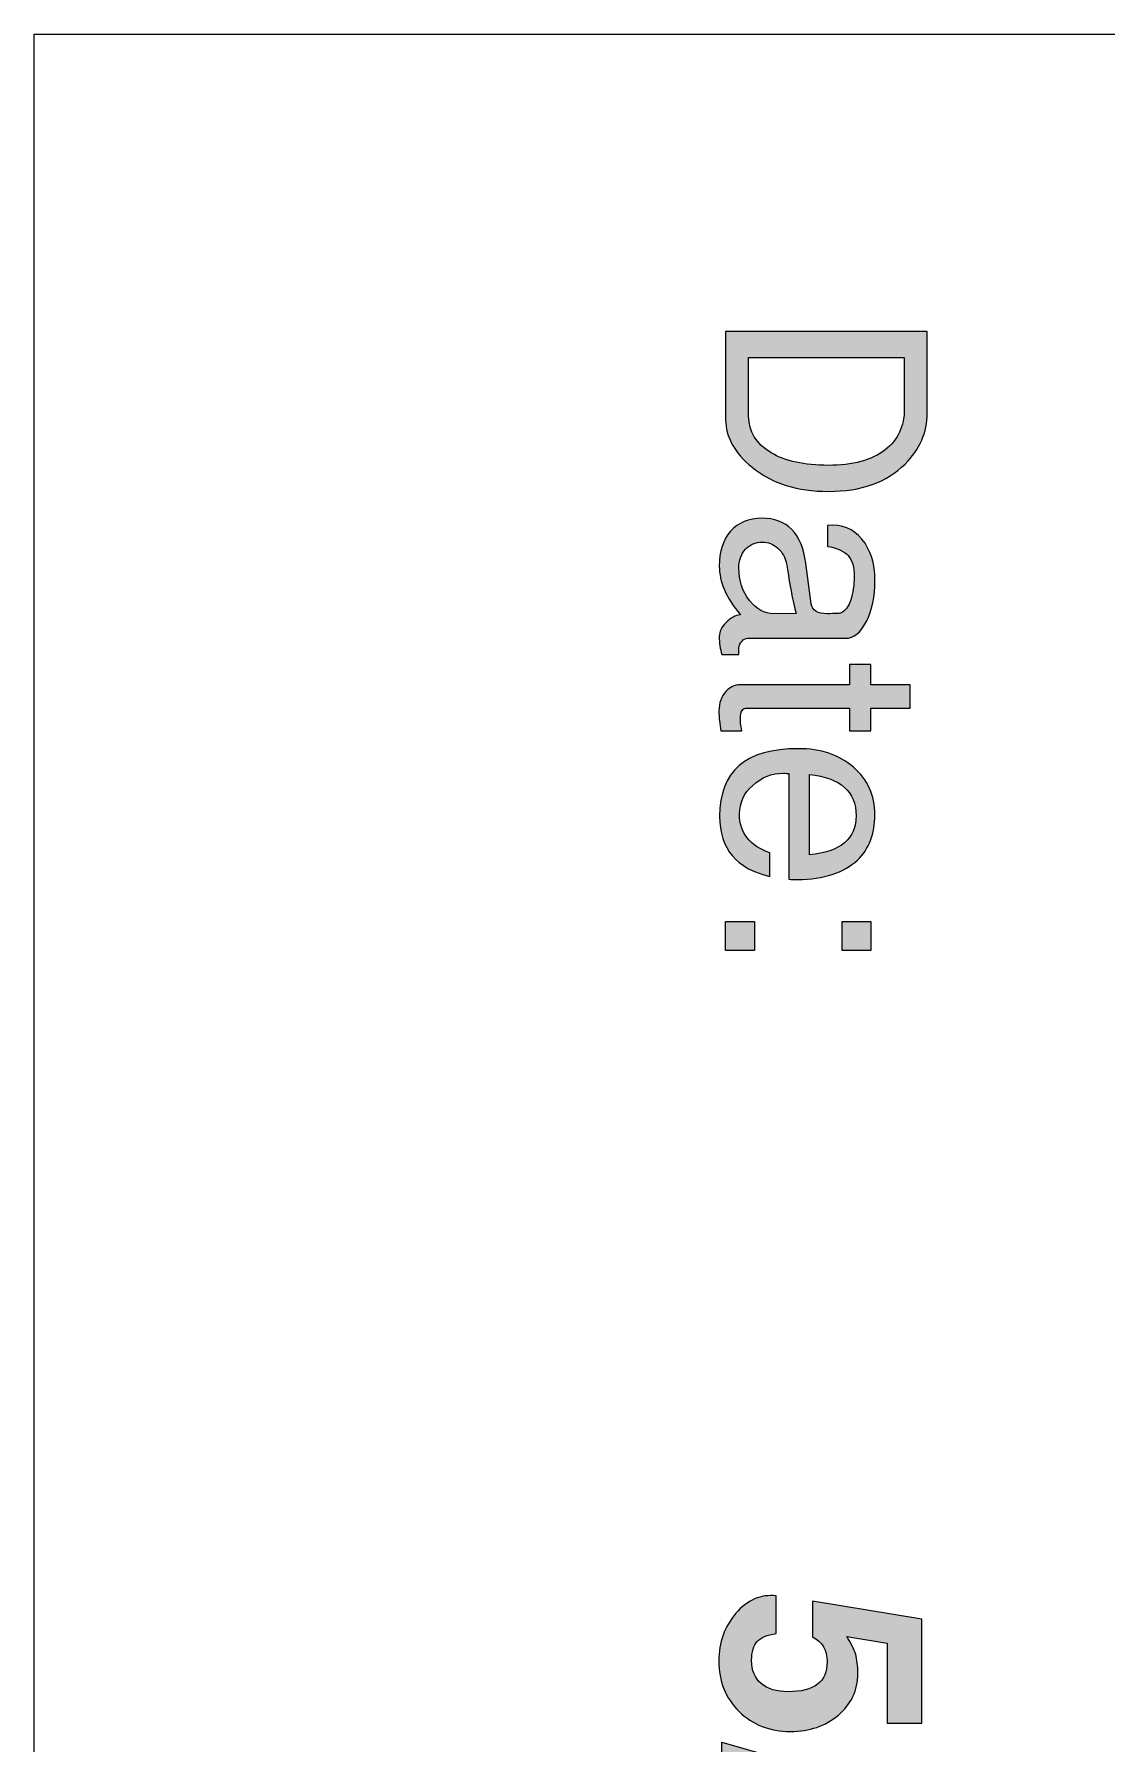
# Model space of a CAD drawing. Header units: inches. Extents: x 0.68 to 8.36, y -4.82 to -0.59.
# Drawn here: x 4.711 to 5.358, y -3.789 to -2.759 of the extents above; entities that cross this region are included whole.
import ezdxf

# ---------------------------------------------------------------- set-up
doc = ezdxf.new("R2010")
doc.units = ezdxf.units.IN
doc.header["$MEASUREMENT"] = 0
doc.layers.add('Layer 1', color=7, linetype='Continuous')

# ---------------------------------------------------------------- blocks, each defined once
blk = doc.blocks.new('block 14')
at = {"layer": 'Layer 1', "color": 7, "lineweight": 5, "true_color": 0xffffff}
blk.add_lwpolyline([(4.7114, -2.759), (7.9083, -2.759)], dxfattribs=at)
blk = doc.blocks.new('block 13')
at = {"layer": 'Layer 1', "color": 7, "lineweight": 5, "true_color": 0xffffff}
blk.add_lwpolyline([(4.7114, -4.8189), (4.7114, -2.7589)], dxfattribs=at)
at = {"layer": 'Layer 1'}
blk.add_blockref('block 14', (0, 0), dxfattribs=at)
blk = doc.blocks.new('block 12')
at = {"layer": 'Layer 1'}
blk.add_blockref('block 13', (0, 0), dxfattribs=at)
blk = doc.blocks.new('block 19')
at = {"layer": 'Layer 1', "true_color": 0xed1f24}
h = blk.add_hatch(color=240, dxfattribs=at)
h.dxf.hatch_style = 2
edge = h.paths.add_edge_path()
edge.add_spline(control_points=[(5.19, -3.0344), (5.1715, -3.0344), (5.1562, -3.0296), (5.1441, -3.0199), (5.1335, -3.0112), (5.1281, -3.0016), (5.1281, -2.9911), (5.1281, -2.9911), (5.1281, -2.9381), (5.1281, -2.9381), (5.1281, -2.9381), (5.2496, -2.9381), (5.2496, -2.9381), (5.2496, -2.9381), (5.2496, -2.9874), (5.2496, -2.9874), (5.2496, -2.9988), (5.2452, -3.009), (5.2363, -3.0179), (5.2253, -3.0289), (5.2098, -3.0344), (5.19, -3.0344)], knot_values=[0, 0, 0, 0, 1, 1, 1, 2, 2, 2, 3, 3, 3, 4, 4, 4, 5, 5, 5, 6, 6, 6, 7, 7, 7, 7], degree=3, periodic=1)
edge = h.paths.add_edge_path()
edge.add_spline(control_points=[(5.19, -3.0187), (5.2047, -3.0187), (5.2162, -3.0156), (5.2243, -3.0094), (5.232, -3.0034), (5.2358, -2.9952), (5.2358, -2.9849), (5.2358, -2.9849), (5.2358, -2.9537), (5.2358, -2.9537), (5.2358, -2.9537), (5.142, -2.9537), (5.142, -2.9537), (5.142, -2.9537), (5.142, -2.9891), (5.142, -2.9891), (5.142, -2.9984), (5.1465, -3.0057), (5.1555, -3.0111), (5.1641, -3.0162), (5.1756, -3.0187), (5.19, -3.0187)], knot_values=[0, 0, 0, 0, 1, 1, 1, 2, 2, 2, 3, 3, 3, 4, 4, 4, 5, 5, 5, 6, 6, 6, 7, 7, 7, 7], degree=3, periodic=1)
h = blk.add_hatch(color=240, dxfattribs=at)
h.dxf.hatch_style = 2
edge = h.paths.add_edge_path()
edge.add_spline(control_points=[(5.1258, -3.1327), (5.1248, -3.1293), (5.1243, -3.1257), (5.1243, -3.1219), (5.1243, -3.1189), (5.1257, -3.116), (5.1284, -3.1133), (5.1311, -3.1106), (5.134, -3.1091), (5.137, -3.1087), (5.1285, -3.0986), (5.1243, -3.0888), (5.1243, -3.0794), (5.1243, -3.0706), (5.1266, -3.0636), (5.1311, -3.0584), (5.1357, -3.0532), (5.142, -3.0506), (5.15, -3.0506), (5.1652, -3.0506), (5.174, -3.0596), (5.1764, -3.0777), (5.1764, -3.0777), (5.1797, -3.1022), (5.1797, -3.1022), (5.1803, -3.1061), (5.1835, -3.1081), (5.1893, -3.1081), (5.1942, -3.1081), (5.197, -3.1079), (5.1978, -3.1076), (5.2001, -3.1066), (5.202, -3.104), (5.2035, -3.0998), (5.2049, -3.0957), (5.2056, -3.0909), (5.2056, -3.0856), (5.2056, -3.0801), (5.2044, -3.0759), (5.2019, -3.0731), (5.1994, -3.0703), (5.1952, -3.0684), (5.1895, -3.0675), (5.1895, -3.0675), (5.1895, -3.0549), (5.1895, -3.0549), (5.1981, -3.0541), (5.2051, -3.0569), (5.2103, -3.0632), (5.2155, -3.0696), (5.2181, -3.0778), (5.2181, -3.0879), (5.2181, -3.0977), (5.2164, -3.106), (5.213, -3.1127), (5.2095, -3.1195), (5.2053, -3.1229), (5.2005, -3.1229), (5.2005, -3.1229), (5.1413, -3.1229), (5.1413, -3.1229), (5.1401, -3.1229), (5.139, -3.1235), (5.138, -3.1246), (5.137, -3.1258), (5.1363, -3.1271), (5.1361, -3.1286), (5.136, -3.1297), (5.136, -3.1311), (5.1361, -3.1327), (5.1361, -3.1327), (5.1258, -3.1327), (5.1258, -3.1327)], knot_values=[0, 0, 0, 0, 1, 1, 1, 2, 2, 2, 3, 3, 3, 4, 4, 4, 5, 5, 5, 6, 6, 6, 7, 7, 7, 8, 8, 8, 9, 9, 9, 10, 10, 10, 11, 11, 11, 12, 12, 12, 13, 13, 13, 14, 14, 14, 15, 15, 15, 16, 16, 16, 17, 17, 17, 18, 18, 18, 19, 19, 19, 20, 20, 20, 21, 21, 21, 22, 22, 22, 23, 23, 23, 24, 24, 24, 24], degree=3, periodic=1)
edge = h.paths.add_edge_path()
edge.add_spline(control_points=[(5.1571, -3.1081), (5.1571, -3.1081), (5.1706, -3.1079), (5.1706, -3.1079), (5.1687, -3.1012), (5.1668, -3.0911), (5.1648, -3.0778), (5.1641, -3.0742), (5.1624, -3.0712), (5.1596, -3.0687), (5.1568, -3.0662), (5.1537, -3.0649), (5.1502, -3.0649), (5.1462, -3.0649), (5.1428, -3.0664), (5.1401, -3.0693), (5.1375, -3.0723), (5.1361, -3.0761), (5.1361, -3.0807), (5.1361, -3.0882), (5.1382, -3.0946), (5.1425, -3.1001), (5.1467, -3.1055), (5.1516, -3.1082), (5.1571, -3.1081)], knot_values=[0, 0, 0, 0, 1, 1, 1, 2, 2, 2, 3, 3, 3, 4, 4, 4, 5, 5, 5, 6, 6, 6, 7, 7, 7, 8, 8, 8, 8], degree=3, periodic=1)
h = blk.add_hatch(color=240, dxfattribs=at)
h.dxf.hatch_style = 2
edge = h.paths.add_edge_path()
edge.add_spline(control_points=[(5.1253, -3.1787), (5.1245, -3.1746), (5.1241, -3.1706), (5.1241, -3.1667), (5.1241, -3.1618), (5.1255, -3.1579), (5.1283, -3.1549), (5.1307, -3.1522), (5.1336, -3.1509), (5.1368, -3.1509), (5.1368, -3.1509), (5.2028, -3.1509), (5.2028, -3.1509), (5.2028, -3.1509), (5.2028, -3.1387), (5.2028, -3.1387), (5.2028, -3.1387), (5.2156, -3.1387), (5.2156, -3.1387), (5.2156, -3.1387), (5.2156, -3.1509), (5.2156, -3.1509), (5.2156, -3.1509), (5.2393, -3.1509), (5.2393, -3.1509), (5.2393, -3.1509), (5.2393, -3.1649), (5.2393, -3.1649), (5.2393, -3.1649), (5.2156, -3.1649), (5.2156, -3.1649), (5.2156, -3.1649), (5.2156, -3.1787), (5.2156, -3.1787), (5.2156, -3.1787), (5.2028, -3.1787), (5.2028, -3.1787), (5.2028, -3.1787), (5.2028, -3.1649), (5.2028, -3.1649), (5.2028, -3.1649), (5.1411, -3.1649), (5.1411, -3.1649), (5.1383, -3.1649), (5.137, -3.167), (5.137, -3.1711), (5.137, -3.1727), (5.1372, -3.1753), (5.1378, -3.1787), (5.1378, -3.1787), (5.1253, -3.1787), (5.1253, -3.1787)], knot_values=[0, 0, 0, 0, 1, 1, 1, 2, 2, 2, 3, 3, 3, 4, 4, 4, 5, 5, 5, 6, 6, 6, 7, 7, 7, 8, 8, 8, 9, 9, 9, 10, 10, 10, 11, 11, 11, 12, 12, 12, 13, 13, 13, 14, 14, 14, 15, 15, 15, 16, 16, 16, 17, 17, 17, 17], degree=3, periodic=1)
h = blk.add_hatch(color=240, dxfattribs=at)
h.dxf.hatch_style = 2
edge = h.paths.add_edge_path()
edge.add_spline(control_points=[(5.1715, -3.2682), (5.1693, -3.2682), (5.1676, -3.2682), (5.1663, -3.2681), (5.1663, -3.2681), (5.1663, -3.2044), (5.1663, -3.2044), (5.1655, -3.2043), (5.1644, -3.2042), (5.163, -3.2042), (5.156, -3.2042), (5.1498, -3.2066), (5.1445, -3.2115), (5.1391, -3.2163), (5.1365, -3.222), (5.1365, -3.2287), (5.1365, -3.2402), (5.1426, -3.248), (5.1548, -3.2521), (5.1548, -3.2521), (5.1548, -3.2664), (5.1548, -3.2664), (5.1346, -3.2617), (5.1245, -3.2497), (5.1245, -3.2302), (5.1245, -3.203), (5.1402, -3.1894), (5.1718, -3.1894), (5.1854, -3.1894), (5.1965, -3.1931), (5.2051, -3.2006), (5.2138, -3.208), (5.2181, -3.2176), (5.2181, -3.2292), (5.2181, -3.2407), (5.2146, -3.2498), (5.2075, -3.2566), (5.1993, -3.2642), (5.1874, -3.2681), (5.1715, -3.2682)], knot_values=[0, 0, 0, 0, 1, 1, 1, 2, 2, 2, 3, 3, 3, 4, 4, 4, 5, 5, 5, 6, 6, 6, 7, 7, 7, 8, 8, 8, 9, 9, 9, 10, 10, 10, 11, 11, 11, 12, 12, 12, 13, 13, 13, 13], degree=3, periodic=1)
edge = h.paths.add_edge_path()
edge.add_spline(control_points=[(5.1786, -3.2534), (5.1974, -3.2516), (5.2068, -3.2437), (5.2068, -3.2298), (5.2068, -3.2153), (5.1974, -3.207), (5.1786, -3.2049), (5.1786, -3.2049), (5.1786, -3.2534), (5.1786, -3.2534)], knot_values=[0, 0, 0, 0, 1, 1, 1, 2, 2, 2, 3, 3, 3, 3], degree=3, periodic=1)
h = blk.add_hatch(color=240, dxfattribs=at)
h.dxf.hatch_style = 2
h.paths.add_polyline_path([(5.1281, -3.3109), (5.1281, -3.2936), (5.1455, -3.2936), (5.1455, -3.3109)])
h.paths.add_polyline_path([(5.1983, -3.3109), (5.1983, -3.2936), (5.2156, -3.2936), (5.2156, -3.3109)])
at = {"layer": 'Layer 1', "lineweight": 0}
for points in [[(5.1281, -3.3109), (5.1281, -3.2936), (5.1455, -3.2936), (5.1455, -3.3109), (5.1281, -3.3109)], [(5.1983, -3.3109), (5.1983, -3.2936), (5.2156, -3.2936), (5.2156, -3.3109), (5.1983, -3.3109)]]:
    blk.add_lwpolyline(points, dxfattribs=at)
for points, knots in [([(5.19, -3.0344), (5.1715, -3.0344), (5.1562, -3.0296), (5.1441, -3.0199), (5.1335, -3.0112), (5.1281, -3.0016), (5.1281, -2.9911), (5.1281, -2.9911), (5.1281, -2.9381), (5.1281, -2.9381), (5.1281, -2.9381), (5.2496, -2.9381), (5.2496, -2.9381), (5.2496, -2.9381), (5.2496, -2.9874), (5.2496, -2.9874), (5.2496, -2.9988), (5.2452, -3.009), (5.2363, -3.0179), (5.2253, -3.0289), (5.2098, -3.0344), (5.19, -3.0344)], [0, 0, 0, 0, 1, 1, 1, 2, 2, 2, 3, 3, 3, 4, 4, 4, 5, 5, 5, 6, 6, 6, 7, 7, 7, 7]), ([(5.19, -3.0187), (5.2047, -3.0187), (5.2162, -3.0156), (5.2243, -3.0094), (5.232, -3.0034), (5.2358, -2.9952), (5.2358, -2.9849), (5.2358, -2.9849), (5.2358, -2.9537), (5.2358, -2.9537), (5.2358, -2.9537), (5.142, -2.9537), (5.142, -2.9537), (5.142, -2.9537), (5.142, -2.9891), (5.142, -2.9891), (5.142, -2.9984), (5.1465, -3.0057), (5.1555, -3.0111), (5.1641, -3.0162), (5.1756, -3.0187), (5.19, -3.0187)], [0, 0, 0, 0, 1, 1, 1, 2, 2, 2, 3, 3, 3, 4, 4, 4, 5, 5, 5, 6, 6, 6, 7, 7, 7, 7]), ([(5.1258, -3.1327), (5.1248, -3.1293), (5.1243, -3.1257), (5.1243, -3.1219), (5.1243, -3.1189), (5.1257, -3.116), (5.1284, -3.1133), (5.1311, -3.1106), (5.134, -3.1091), (5.137, -3.1087), (5.1285, -3.0986), (5.1243, -3.0888), (5.1243, -3.0794), (5.1243, -3.0706), (5.1266, -3.0636), (5.1311, -3.0584), (5.1357, -3.0532), (5.142, -3.0506), (5.15, -3.0506), (5.1652, -3.0506), (5.174, -3.0596), (5.1764, -3.0777), (5.1764, -3.0777), (5.1797, -3.1022), (5.1797, -3.1022), (5.1803, -3.1061), (5.1835, -3.1081), (5.1893, -3.1081), (5.1942, -3.1081), (5.197, -3.1079), (5.1978, -3.1076), (5.2001, -3.1066), (5.202, -3.104), (5.2035, -3.0998), (5.2049, -3.0957), (5.2056, -3.0909), (5.2056, -3.0856), (5.2056, -3.0801), (5.2044, -3.0759), (5.2019, -3.0731), (5.1994, -3.0703), (5.1952, -3.0684), (5.1895, -3.0675), (5.1895, -3.0675), (5.1895, -3.0549), (5.1895, -3.0549), (5.1981, -3.0541), (5.2051, -3.0569), (5.2103, -3.0632), (5.2155, -3.0696), (5.2181, -3.0778), (5.2181, -3.0879), (5.2181, -3.0977), (5.2164, -3.106), (5.213, -3.1127), (5.2095, -3.1195), (5.2053, -3.1229), (5.2005, -3.1229), (5.2005, -3.1229), (5.1413, -3.1229), (5.1413, -3.1229), (5.1401, -3.1229), (5.139, -3.1235), (5.138, -3.1246), (5.137, -3.1258), (5.1363, -3.1271), (5.1361, -3.1286), (5.136, -3.1297), (5.136, -3.1311), (5.1361, -3.1327), (5.1361, -3.1327), (5.1258, -3.1327), (5.1258, -3.1327)], [0, 0, 0, 0, 1, 1, 1, 2, 2, 2, 3, 3, 3, 4, 4, 4, 5, 5, 5, 6, 6, 6, 7, 7, 7, 8, 8, 8, 9, 9, 9, 10, 10, 10, 11, 11, 11, 12, 12, 12, 13, 13, 13, 14, 14, 14, 15, 15, 15, 16, 16, 16, 17, 17, 17, 18, 18, 18, 19, 19, 19, 20, 20, 20, 21, 21, 21, 22, 22, 22, 23, 23, 23, 24, 24, 24, 24]), ([(5.1571, -3.1081), (5.1571, -3.1081), (5.1706, -3.1079), (5.1706, -3.1079), (5.1687, -3.1012), (5.1668, -3.0911), (5.1648, -3.0778), (5.1641, -3.0742), (5.1624, -3.0712), (5.1596, -3.0687), (5.1568, -3.0662), (5.1537, -3.0649), (5.1502, -3.0649), (5.1462, -3.0649), (5.1428, -3.0664), (5.1401, -3.0693), (5.1375, -3.0723), (5.1361, -3.0761), (5.1361, -3.0807), (5.1361, -3.0882), (5.1382, -3.0946), (5.1425, -3.1001), (5.1467, -3.1055), (5.1516, -3.1082), (5.1571, -3.1081)], [0, 0, 0, 0, 1, 1, 1, 2, 2, 2, 3, 3, 3, 4, 4, 4, 5, 5, 5, 6, 6, 6, 7, 7, 7, 8, 8, 8, 8]), ([(5.1253, -3.1787), (5.1245, -3.1746), (5.1241, -3.1706), (5.1241, -3.1667), (5.1241, -3.1618), (5.1255, -3.1579), (5.1283, -3.1549), (5.1307, -3.1522), (5.1336, -3.1509), (5.1368, -3.1509), (5.1368, -3.1509), (5.2028, -3.1509), (5.2028, -3.1509), (5.2028, -3.1509), (5.2028, -3.1387), (5.2028, -3.1387), (5.2028, -3.1387), (5.2156, -3.1387), (5.2156, -3.1387), (5.2156, -3.1387), (5.2156, -3.1509), (5.2156, -3.1509), (5.2156, -3.1509), (5.2393, -3.1509), (5.2393, -3.1509), (5.2393, -3.1509), (5.2393, -3.1649), (5.2393, -3.1649), (5.2393, -3.1649), (5.2156, -3.1649), (5.2156, -3.1649), (5.2156, -3.1649), (5.2156, -3.1787), (5.2156, -3.1787), (5.2156, -3.1787), (5.2028, -3.1787), (5.2028, -3.1787), (5.2028, -3.1787), (5.2028, -3.1649), (5.2028, -3.1649), (5.2028, -3.1649), (5.1411, -3.1649), (5.1411, -3.1649), (5.1383, -3.1649), (5.137, -3.167), (5.137, -3.1711), (5.137, -3.1727), (5.1372, -3.1753), (5.1378, -3.1787), (5.1378, -3.1787), (5.1253, -3.1787), (5.1253, -3.1787)], [0, 0, 0, 0, 1, 1, 1, 2, 2, 2, 3, 3, 3, 4, 4, 4, 5, 5, 5, 6, 6, 6, 7, 7, 7, 8, 8, 8, 9, 9, 9, 10, 10, 10, 11, 11, 11, 12, 12, 12, 13, 13, 13, 14, 14, 14, 15, 15, 15, 16, 16, 16, 17, 17, 17, 17]), ([(5.1715, -3.2682), (5.1693, -3.2682), (5.1676, -3.2682), (5.1663, -3.2681), (5.1663, -3.2681), (5.1663, -3.2044), (5.1663, -3.2044), (5.1655, -3.2043), (5.1644, -3.2042), (5.163, -3.2042), (5.156, -3.2042), (5.1498, -3.2066), (5.1445, -3.2115), (5.1391, -3.2163), (5.1365, -3.222), (5.1365, -3.2287), (5.1365, -3.2402), (5.1426, -3.248), (5.1548, -3.2521), (5.1548, -3.2521), (5.1548, -3.2664), (5.1548, -3.2664), (5.1346, -3.2617), (5.1245, -3.2497), (5.1245, -3.2302), (5.1245, -3.203), (5.1402, -3.1894), (5.1718, -3.1894), (5.1854, -3.1894), (5.1965, -3.1931), (5.2051, -3.2006), (5.2138, -3.208), (5.2181, -3.2176), (5.2181, -3.2292), (5.2181, -3.2407), (5.2146, -3.2498), (5.2075, -3.2566), (5.1993, -3.2642), (5.1874, -3.2681), (5.1715, -3.2682)], [0, 0, 0, 0, 1, 1, 1, 2, 2, 2, 3, 3, 3, 4, 4, 4, 5, 5, 5, 6, 6, 6, 7, 7, 7, 8, 8, 8, 9, 9, 9, 10, 10, 10, 11, 11, 11, 12, 12, 12, 13, 13, 13, 13]), ([(5.1786, -3.2534), (5.1974, -3.2516), (5.2068, -3.2437), (5.2068, -3.2298), (5.2068, -3.2153), (5.1974, -3.207), (5.1786, -3.2049), (5.1786, -3.2049), (5.1786, -3.2534), (5.1786, -3.2534)], [0, 0, 0, 0, 1, 1, 1, 2, 2, 2, 3, 3, 3, 3])]:
    blk.add_open_spline(points, degree=3, knots=knots, dxfattribs=at)
blk = doc.blocks.new('block 20')
at = {"layer": 'Layer 1', "true_color": 0xed1f24}
h = blk.add_hatch(color=240, dxfattribs=at)
h.dxf.hatch_style = 2
edge = h.paths.add_edge_path()
edge.add_spline(control_points=[(5.1671, -3.7815), (5.1547, -3.7815), (5.1444, -3.7774), (5.1362, -3.7694), (5.128, -3.7613), (5.124, -3.7512), (5.124, -3.739), (5.124, -3.7279), (5.1274, -3.7183), (5.1343, -3.7103), (5.1412, -3.7023), (5.1493, -3.6988), (5.1586, -3.6998), (5.1586, -3.6998), (5.1586, -3.7225), (5.1586, -3.7225), (5.1532, -3.7233), (5.1493, -3.7249), (5.1471, -3.7273), (5.1449, -3.7297), (5.1438, -3.7335), (5.1438, -3.7387), (5.1438, -3.7448), (5.1457, -3.7494), (5.1496, -3.7527), (5.1535, -3.756), (5.1589, -3.7576), (5.1658, -3.7576), (5.1815, -3.7576), (5.1893, -3.7516), (5.1893, -3.7394), (5.1893, -3.7326), (5.1863, -3.7276), (5.1805, -3.7245), (5.1805, -3.7245), (5.1805, -3.7031), (5.1805, -3.7031), (5.1805, -3.7031), (5.2463, -3.7138), (5.2463, -3.7138), (5.2463, -3.7138), (5.2463, -3.7766), (5.2463, -3.7766), (5.2463, -3.7766), (5.2255, -3.7766), (5.2255, -3.7766), (5.2255, -3.7766), (5.2255, -3.7283), (5.2255, -3.7283), (5.2255, -3.7283), (5.2011, -3.7242), (5.2011, -3.7242), (5.2038, -3.7285), (5.2056, -3.7322), (5.2065, -3.7351), (5.2073, -3.738), (5.2078, -3.7419), (5.2078, -3.7467), (5.2078, -3.7567), (5.2039, -3.765), (5.1961, -3.7716), (5.1883, -3.7782), (5.1787, -3.7815), (5.1671, -3.7815)], knot_values=[0, 0, 0, 0, 1, 1, 1, 2, 2, 2, 3, 3, 3, 4, 4, 4, 5, 5, 5, 6, 6, 6, 7, 7, 7, 8, 8, 8, 9, 9, 9, 10, 10, 10, 11, 11, 11, 12, 12, 12, 13, 13, 13, 14, 14, 14, 15, 15, 15, 16, 16, 16, 17, 17, 17, 18, 18, 18, 19, 19, 19, 20, 20, 20, 21, 21, 21, 21], degree=3, periodic=1)
h = blk.add_hatch(color=240, dxfattribs=at)
h.dxf.hatch_style = 2
h.paths.add_polyline_path([(5.2473, -3.8335), (5.1258, -3.7985), (5.1258, -3.7879), (5.2473, -3.8229)])
h = blk.add_hatch(color=240, dxfattribs=at)
h.dxf.hatch_style = 2
edge = h.paths.add_edge_path()
edge.add_spline(control_points=[(5.1281, -3.8971), (5.1281, -3.8971), (5.1281, -3.8738), (5.1281, -3.8738), (5.1281, -3.8738), (5.2098, -3.8738), (5.2098, -3.8738), (5.2098, -3.8738), (5.2098, -3.8455), (5.2098, -3.8455), (5.2098, -3.8455), (5.225, -3.8455), (5.225, -3.8455), (5.2261, -3.8567), (5.2279, -3.8647), (5.2303, -3.8695), (5.2333, -3.875), (5.2386, -3.8793), (5.2463, -3.8823), (5.2463, -3.8823), (5.2463, -3.8971), (5.2463, -3.8971), (5.2463, -3.8971), (5.1281, -3.8971), (5.1281, -3.8971)], knot_values=[0, 0, 0, 0, 1, 1, 1, 2, 2, 2, 3, 3, 3, 4, 4, 4, 5, 5, 5, 6, 6, 6, 7, 7, 7, 8, 8, 8, 8], degree=3, periodic=1)
h = blk.add_hatch(color=240, dxfattribs=at)
h.dxf.hatch_style = 2
h.paths.add_polyline_path([(5.1541, -4.0138), (5.1541, -4.0015), (5.1281, -4.0015), (5.1281, -3.9781), (5.1541, -3.9781), (5.1541, -3.9308), (5.174, -3.9308), (5.2463, -3.9743), (5.2463, -4.0015), (5.1735, -4.0015), (5.1735, -4.0138)])
h.paths.add_polyline_path([(5.1735, -3.9781), (5.2229, -3.9781), (5.1735, -3.9474)])
h = blk.add_hatch(color=240, dxfattribs=at)
h.dxf.hatch_style = 2
h.paths.add_polyline_path([(5.2473, -4.0651), (5.1258, -4.0301), (5.1258, -4.0196), (5.2473, -4.0546)])
h = blk.add_hatch(color=240, dxfattribs=at)
h.dxf.hatch_style = 2
edge = h.paths.add_edge_path()
edge.add_spline(control_points=[(5.1281, -4.1288), (5.1281, -4.1288), (5.1281, -4.1055), (5.1281, -4.1055), (5.1281, -4.1055), (5.2098, -4.1055), (5.2098, -4.1055), (5.2098, -4.1055), (5.2098, -4.0771), (5.2098, -4.0771), (5.2098, -4.0771), (5.225, -4.0771), (5.225, -4.0771), (5.2261, -4.0883), (5.2279, -4.0963), (5.2303, -4.1011), (5.2333, -4.1067), (5.2386, -4.111), (5.2463, -4.114), (5.2463, -4.114), (5.2463, -4.1288), (5.2463, -4.1288), (5.2463, -4.1288), (5.1281, -4.1288), (5.1281, -4.1288)], knot_values=[0, 0, 0, 0, 1, 1, 1, 2, 2, 2, 3, 3, 3, 4, 4, 4, 5, 5, 5, 6, 6, 6, 7, 7, 7, 8, 8, 8, 8], degree=3, periodic=1)
h = blk.add_hatch(color=240, dxfattribs=at)
h.dxf.hatch_style = 2
h.paths.add_polyline_path([(5.1541, -4.2455), (5.1541, -4.2331), (5.1281, -4.2331), (5.1281, -4.2098), (5.1541, -4.2098), (5.1541, -4.1625), (5.174, -4.1625), (5.2463, -4.206), (5.2463, -4.2331), (5.1735, -4.2331), (5.1735, -4.2455)])
h.paths.add_polyline_path([(5.1735, -4.2098), (5.2229, -4.2098), (5.1735, -4.1791)])
at = {"layer": 'Layer 1', "lineweight": 0}
for points in [[(5.2473, -3.8335), (5.1258, -3.7985), (5.1258, -3.7879), (5.2473, -3.8229), (5.2473, -3.8335)], [(5.1541, -4.0138), (5.1541, -4.0015), (5.1281, -4.0015), (5.1281, -3.9781), (5.1541, -3.9781), (5.1541, -3.9308), (5.174, -3.9308), (5.2463, -3.9743), (5.2463, -4.0015), (5.1735, -4.0015), (5.1735, -4.0138), (5.1541, -4.0138)], [(5.1735, -3.9781), (5.2229, -3.9781), (5.1735, -3.9474), (5.1735, -3.9781)], [(5.2473, -4.0651), (5.1258, -4.0301), (5.1258, -4.0196), (5.2473, -4.0546), (5.2473, -4.0651)], [(5.1541, -4.2455), (5.1541, -4.2331), (5.1281, -4.2331), (5.1281, -4.2098), (5.1541, -4.2098), (5.1541, -4.1625), (5.174, -4.1625), (5.2463, -4.206), (5.2463, -4.2331), (5.1735, -4.2331), (5.1735, -4.2455), (5.1541, -4.2455)], [(5.1735, -4.2098), (5.2229, -4.2098), (5.1735, -4.1791), (5.1735, -4.2098)]]:
    blk.add_lwpolyline(points, dxfattribs=at)
for points, knots in [([(5.1671, -3.7815), (5.1547, -3.7815), (5.1444, -3.7774), (5.1362, -3.7694), (5.128, -3.7613), (5.124, -3.7512), (5.124, -3.739), (5.124, -3.7279), (5.1274, -3.7183), (5.1343, -3.7103), (5.1412, -3.7023), (5.1493, -3.6988), (5.1586, -3.6998), (5.1586, -3.6998), (5.1586, -3.7225), (5.1586, -3.7225), (5.1532, -3.7233), (5.1493, -3.7249), (5.1471, -3.7273), (5.1449, -3.7297), (5.1438, -3.7335), (5.1438, -3.7387), (5.1438, -3.7448), (5.1457, -3.7494), (5.1496, -3.7527), (5.1535, -3.756), (5.1589, -3.7576), (5.1658, -3.7576), (5.1815, -3.7576), (5.1893, -3.7516), (5.1893, -3.7394), (5.1893, -3.7326), (5.1863, -3.7276), (5.1805, -3.7245), (5.1805, -3.7245), (5.1805, -3.7031), (5.1805, -3.7031), (5.1805, -3.7031), (5.2463, -3.7138), (5.2463, -3.7138), (5.2463, -3.7138), (5.2463, -3.7766), (5.2463, -3.7766), (5.2463, -3.7766), (5.2255, -3.7766), (5.2255, -3.7766), (5.2255, -3.7766), (5.2255, -3.7283), (5.2255, -3.7283), (5.2255, -3.7283), (5.2011, -3.7242), (5.2011, -3.7242), (5.2038, -3.7285), (5.2056, -3.7322), (5.2065, -3.7351), (5.2073, -3.738), (5.2078, -3.7419), (5.2078, -3.7467), (5.2078, -3.7567), (5.2039, -3.765), (5.1961, -3.7716), (5.1883, -3.7782), (5.1787, -3.7815), (5.1671, -3.7815)], [0, 0, 0, 0, 1, 1, 1, 2, 2, 2, 3, 3, 3, 4, 4, 4, 5, 5, 5, 6, 6, 6, 7, 7, 7, 8, 8, 8, 9, 9, 9, 10, 10, 10, 11, 11, 11, 12, 12, 12, 13, 13, 13, 14, 14, 14, 15, 15, 15, 16, 16, 16, 17, 17, 17, 18, 18, 18, 19, 19, 19, 20, 20, 20, 21, 21, 21, 21]), ([(5.1281, -3.8971), (5.1281, -3.8971), (5.1281, -3.8738), (5.1281, -3.8738), (5.1281, -3.8738), (5.2098, -3.8738), (5.2098, -3.8738), (5.2098, -3.8738), (5.2098, -3.8455), (5.2098, -3.8455), (5.2098, -3.8455), (5.225, -3.8455), (5.225, -3.8455), (5.2261, -3.8567), (5.2279, -3.8647), (5.2303, -3.8695), (5.2333, -3.875), (5.2386, -3.8793), (5.2463, -3.8823), (5.2463, -3.8823), (5.2463, -3.8971), (5.2463, -3.8971), (5.2463, -3.8971), (5.1281, -3.8971), (5.1281, -3.8971)], [0, 0, 0, 0, 1, 1, 1, 2, 2, 2, 3, 3, 3, 4, 4, 4, 5, 5, 5, 6, 6, 6, 7, 7, 7, 8, 8, 8, 8]), ([(5.1281, -4.1288), (5.1281, -4.1288), (5.1281, -4.1055), (5.1281, -4.1055), (5.1281, -4.1055), (5.2098, -4.1055), (5.2098, -4.1055), (5.2098, -4.1055), (5.2098, -4.0771), (5.2098, -4.0771), (5.2098, -4.0771), (5.225, -4.0771), (5.225, -4.0771), (5.2261, -4.0883), (5.2279, -4.0963), (5.2303, -4.1011), (5.2333, -4.1067), (5.2386, -4.111), (5.2463, -4.114), (5.2463, -4.114), (5.2463, -4.1288), (5.2463, -4.1288), (5.2463, -4.1288), (5.1281, -4.1288), (5.1281, -4.1288)], [0, 0, 0, 0, 1, 1, 1, 2, 2, 2, 3, 3, 3, 4, 4, 4, 5, 5, 5, 6, 6, 6, 7, 7, 7, 8, 8, 8, 8])]:
    blk.add_open_spline(points, degree=3, knots=knots, dxfattribs=at)
blk = doc.blocks.new('block 16')
at = {"layer": 'Layer 1'}
for name in ['block 19', 'block 20']:
    blk.add_blockref(name, (0, 0), dxfattribs=at)

msp = doc.modelspace()

# ---------------------------------------------------------------- block references
at = {"layer": 'Layer 1'}
for name in ['block 12', 'block 16']:
    msp.add_blockref(name, (0, 0), dxfattribs=at)

doc.saveas('drawing.dxf')
